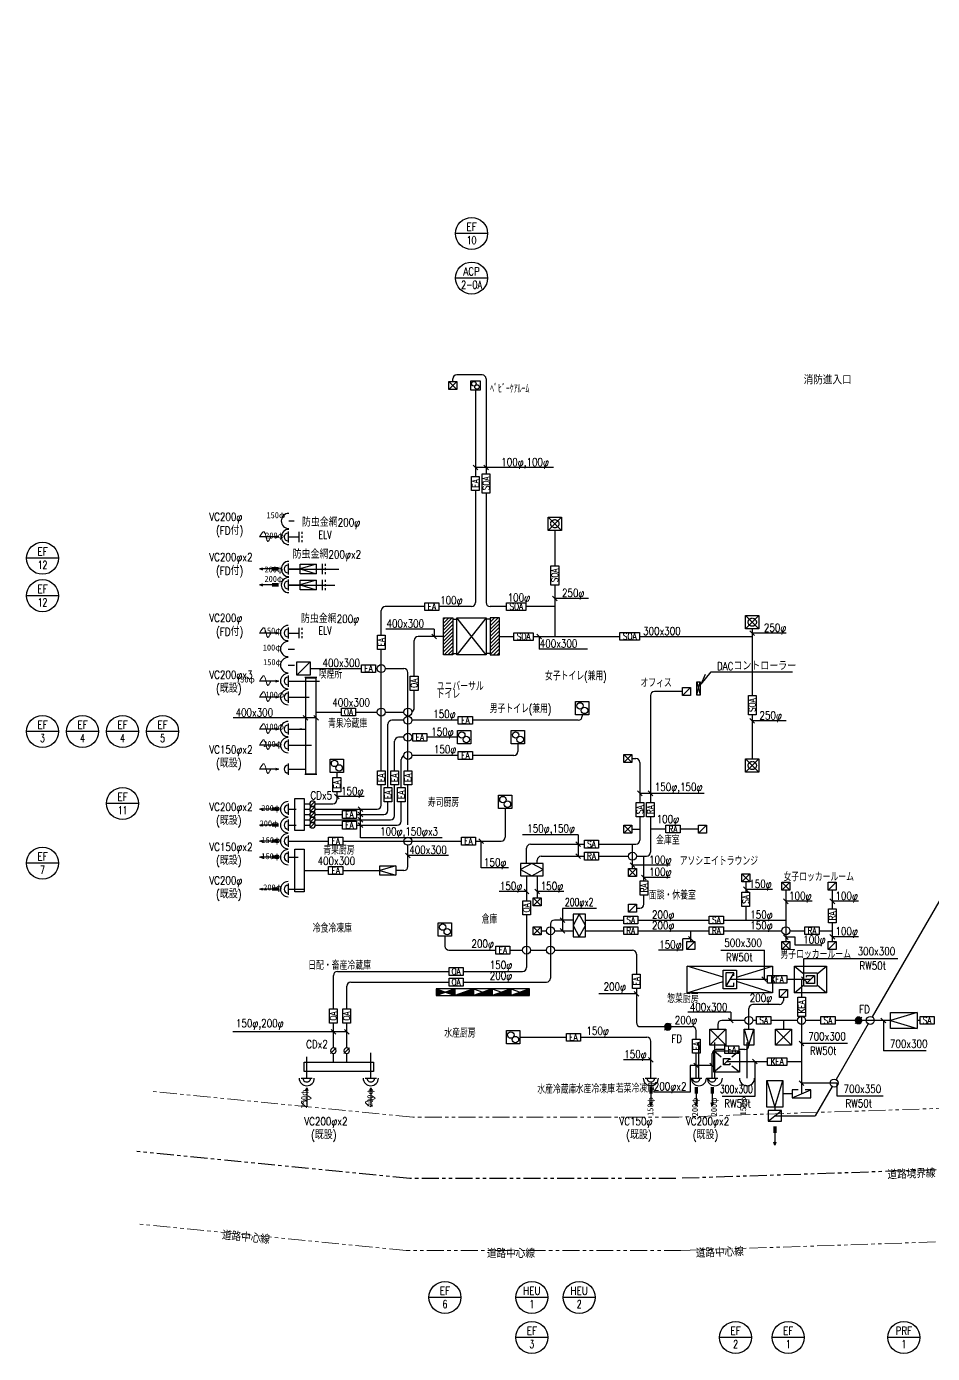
# Model space of a CAD drawing. Header units: millimetres. Extents: x 16327 to 175141, y 1745 to 56935.
# Drawn here: x 99997 to 133956, y 7206 to 56935 of the extents above; entities that cross this region are included whole.
import ezdxf
from ezdxf.enums import TextEntityAlignment as Align

# ---------------------------------------------------------------- set-up
doc = ezdxf.new("R2010")
doc.units = ezdxf.units.MM
doc.header["$LTSCALE"] = 0.2
doc.linetypes.add('DASHED', pattern=[19.05, 12.7, -6.35])
doc.linetypes.add('PHANTOM', pattern=[63.5, 31.75, -6.35, 6.35, -6.35, 6.35, -6.35])
doc.layers.get('Defpoints').update_dxf_attribs({"color": 5})
doc.layers.add('00_既設VC', color=191, linetype='Continuous', plot=False)
doc.layers.add('hojo', color=165, linetype='Continuous', plot=False)
for name, color, linetype in [('00_確認事項', 10, 'DASHED'), ('10機器､器具', 2, 'Continuous'), ('1_機器番号', 3, 'Continuous'), ('21OA(外気ダクト)', 4, 'Continuous'), ('22EA(排気ダクト)', 1, 'Continuous'), ('23SA(給気ダクト)', 4, 'Continuous'), ('24RA(還気ダクト)', 6, 'Continuous'), ('25SOA(空調外気）', 4, 'Continuous'), ('80特殊設備', 4, 'Continuous'), ('91引出線､表', 7, 'Continuous'), ('92設備記述', 3, 'Continuous'), ('93継手､その他', 2, 'Continuous'), ('94吹出､吸込', 3, 'Continuous'), ('A_境界線', 9, 'PHANTOM'), ('A_室名', 8, 'Continuous')]:
    doc.layers.add(name, color=color, linetype=linetype)
doc.styles.add('ROMANS', font='romans.shx', dxfattribs={"bigfont": 'bigfont.shx'})
doc.styles.get("Standard").update_dxf_attribs({"font": 'simplex.shx', "width": 0.8, "bigfont": 'extfont2.shx'})
doc.styles.add('STYLE1', font='MS Gothic.ttf')
pattern_1 = [(0, (-72500, -18575), (0, 3.175), [])]

# ---------------------------------------------------------------- blocks, each defined once
blk = doc.blocks.new('全熱交換機（HEU）小')
at = {"color": 0}
for points in [[(-192.5, -192.5), (192.5, -192.5), (192.5, 192.5), (-192.5, 192.5)], [(0, -192.5), (192.5, 0), (0, 192.5), (-192.5, 0), (0, -192.5)]]:
    blk.add_lwpolyline(points, close=True, dxfattribs=at)
blk = doc.blocks.new('MP-動力制御盤')
at = {"linetype": 'ByBlock'}
h = blk.add_hatch(dxfattribs=at)
h.set_pattern_fill('LINE', color=0, style=0)
h.set_pattern_definition(pattern_1)
h.paths.add_polyline_path([(-350, 250), (0, 125), (-350, 0)])
h = blk.add_hatch(dxfattribs=at)
h.set_pattern_fill('LINE', color=0, style=0)
h.set_pattern_definition(pattern_1)
h.paths.add_polyline_path([(350, 250), (0, 125), (350, 0)])
at = {"color": 0, "linetype": 'ByBlock'}
for p, q in [((-350, 250), (350, 0)), ((350, 250), (-350, 0))]:
    blk.add_line(p, q, dxfattribs=at)
blk.add_lwpolyline([(-350, 0), (350, 0), (350, 250), (-350, 250)], close=True, dxfattribs=at)
blk = doc.blocks.new('L-電灯分電盤')
at = {"linetype": 'ByBlock'}
h = blk.add_hatch(dxfattribs=at)
h.set_pattern_fill('LINE', color=0, style=0)
h.set_pattern_definition([(0, (-9550, -23375), (0, 3.175), [])])
h.paths.add_polyline_path([(350, 250), (-350, 0), (350, 0)])
at = {"color": 0, "linetype": 'ByBlock'}
for p, q in [((350, 250), (-350, 0)), ((350, 250), (-350, 250)), ((-350, 250), (-350, 0)), ((-350, 0), (350, 0)), ((350, 0), (350, 250))]:
    blk.add_line(p, q, dxfattribs=at)
blk = doc.blocks.new('B-電灯動力盤 A')
at = {"linetype": 'ByBlock'}
h = blk.add_hatch(dxfattribs=at)
h.set_pattern_fill('LINE', color=0, style=0)
h.set_pattern_definition([(0, (-9500, -23375), (0, 3.175), [])])
h.paths.add_polyline_path([(350, 250), (-350, 0), (350, 0)])
at = {"color": 0, "linetype": 'ByBlock', "lineweight": -2}
blk.add_line((-350, 250), (350, 0), dxfattribs=at)
at = {"color": 0, "linetype": 'ByBlock'}
for p, q in [((350, 250), (-350, 0)), ((350, 250), (-350, 250)), ((-350, 250), (-350, 0)), ((-350, 0), (350, 0)), ((350, 0), (350, 250))]:
    blk.add_line(p, q, dxfattribs=at)
blk = doc.blocks.new('FANA')
at = {"layer": '10機器､器具'}
blk.add_lwpolyline([(-250, -150), (-250, 150), (250, 150), (250, -150)], close=True, dxfattribs=at)
blk.add_lwpolyline([(-250, -150), (250, 0), (-250, 150)], dxfattribs=at)
blk = doc.blocks.new('換気扇A')
at = {"layer": '10機器､器具'}
blk.add_lwpolyline([(-250, 250), (250, 250), (250, -250), (-250, -250)], close=True, dxfattribs=at)
for centre in [(-85, 85), (85, -85)]:
    blk.add_circle(centre, 120, dxfattribs=at)
blk = doc.blocks.new('給気角ダクト')
at = {"layer": '23SA(給気ダクト)', "color": 2}
for p, q in [((300, 300), (-300, -300)), ((-300, 300), (300, -300))]:
    blk.add_line(p, q, dxfattribs=at)
blk.add_lwpolyline([(-300, -300), (-300, 300), (300, 300), (300, -300)], close=True, dxfattribs=at)
blk = doc.blocks.new('ベントキャップ')
at = {"layer": '10機器､器具'}
blk.add_line((0, -175), (0, 175), dxfattribs=at)
blk.add_arc((0, 0), 120, 270, 90, dxfattribs=at)
blk = doc.blocks.new('吸込B')
at = {"layer": '93継手､その他', "color": 3, "lineweight": 0}
blk.add_open_spline([(-594, 0), (-537, 93), (-397, 320), (-376, -278), (-275, -71), (-241, 0)], degree=3, knots=[0, 0, 0, 0, 223.065442, 546.62477, 715.44428, 715.44428, 715.44428, 715.44428], dxfattribs=at)
at = {"layer": '94吹出､吸込'}
for p, q in [((0, 0), (-594, 0)), ((-91, 33), (0, 0)), ((0, 0), (-91, -33))]:
    blk.add_line(p, q, dxfattribs=at)
blk = doc.blocks.new('吹出')
at = {"layer": '94吹出､吸込'}
for p, q in [((0, 32.998625), (192.5, 32.998625)), ((0, 0), (577.5, 0)), ((486.83415, 32.998625), (577.5, 0)), ((577.5, 0), (486.83415, -32.998625)), ((0, -32.998625), (192.5, -32.998625))]:
    blk.add_line(p, q, dxfattribs=at)
blk = doc.blocks.new('還・排気角ダクト')
at = {"layer": '24RA(還気ダクト)', "color": 2}
blk.add_line((300, 300), (-300, -300), dxfattribs=at)
blk.add_lwpolyline([(-300, -300), (-300, 300), (300, 300), (300, -300)], close=True, dxfattribs=at)
blk = doc.blocks.new('VCD')
at = {"layer": '10機器､器具', "linetype": 'Continuous'}
blk.add_line((-103, -103), (103, 103), dxfattribs=at)
blk.add_ellipse((0, 0), major_axis=(-72.9, 72.9), ratio=1, start_param=3.926991, end_param=10.210176, dxfattribs=at)
blk = doc.blocks.new('FD')
at = {"layer": '10機器､器具', "linetype": 'Continuous'}
for p, q in [((-103, -8), (8, 103)), ((-103, -103), (103, 103)), ((-101, 22), (-22, 101)), ((-99, -30), (30, 99)), ((-90, -50), (50, 90)), ((-79, -66), (66, 79)), ((-66, -79), (79, 66)), ((-50, -90), (90, 50)), ((-30, -99), (99, 30)), ((-8, -103), (103, 8)), ((22, -101), (101, -22))]:
    blk.add_line(p, q, dxfattribs=at)
blk.add_ellipse((0, 0), major_axis=(-72.9, 72.9), ratio=1, start_param=3.926991, end_param=10.210176, dxfattribs=at)
blk = doc.blocks.new('EA')
at = {"layer": 'hojo'}
blk.add_lwpolyline([(-265, 145), (265, 145), (265, -145), (-265, -145)], close=True, dxfattribs=at)
at = {"layer": '22EA(排気ダクト)', "color": 3, "width": 0.8}
blk.add_text('EA', height=250, dxfattribs=at).set_placement((0, -124), align=Align.CENTER)
blk = doc.blocks.new('OA')
at = {"layer": 'hojo'}
blk.add_lwpolyline([(-265, 145), (265, 145), (265, -145), (-265, -145)], close=True, dxfattribs=at)
at = {"layer": '21OA(外気ダクト)', "color": 3, "width": 0.8}
blk.add_text('OA', height=250, dxfattribs=at).set_placement((0, -121), align=Align.CENTER)
blk = doc.blocks.new('KEA')
at = {"layer": 'hojo'}
blk.add_lwpolyline([(-365, 145), (365, 145), (365, -145), (-365, -145)], close=True, dxfattribs=at)
at = {"layer": '22EA(排気ダクト)', "color": 3, "width": 0.8}
blk.add_text('KEA', height=250, dxfattribs=at).set_placement((4, -123), align=Align.CENTER)
blk = doc.blocks.new('SOA')
at = {"layer": 'hojo'}
blk.add_lwpolyline([(-369, 145), (361, 145), (361, -145), (-369, -145)], close=True, dxfattribs=at)
at = {"layer": '25SOA(空調外気）', "color": 3, "width": 0.8}
blk.add_text('SOA', height=250, dxfattribs=at).set_placement((0, -122), align=Align.CENTER)
blk = doc.blocks.new('RA')
at = {"layer": 'hojo'}
blk.add_lwpolyline([(-265, 145), (265, 145), (265, -145), (-265, -145)], close=True, dxfattribs=at)
at = {"layer": '24RA(還気ダクト)', "color": 3, "width": 0.8}
blk.add_text('RA', height=250, dxfattribs=at).set_placement((0, -123), align=Align.CENTER)
blk = doc.blocks.new('SA')
at = {"layer": 'hojo'}
blk.add_lwpolyline([(-265, 145), (265, 145), (265, -145), (-265, -145)], close=True, dxfattribs=at)
at = {"layer": '23SA(給気ダクト)', "color": 3, "width": 0.8}
blk.add_text('SA', height=250, dxfattribs=at).set_placement((0, -124), align=Align.CENTER)
blk = doc.blocks.new('SY55')
at = {"layer": '10機器､器具'}
for p, q in [((0, -192), (0, 192)), ((115, 115), (115, 192)), ((115, -38), (115, 38)), ((115, -192), (115, -115))]:
    blk.add_line(p, q, dxfattribs=at)

msp = doc.modelspace()

# ---------------------------------------------------------------- hatches: boundary and pattern name
at = {"layer": '10機器､器具', "linetype": 'Continuous'}
h = msp.add_hatch(dxfattribs=at)
h.set_pattern_fill('ANSI31', scale=30, angle=-180)
h.set_pattern_definition([(225, (398563.63, 21971.55), (67.35192, -67.35192), [])])
h.paths.add_polyline_path([(115980, 33389.67), (115630, 33389.67), (115630, 34769.67), (115980, 34769.67)])
h = msp.add_hatch(dxfattribs=at)
h.set_pattern_fill('ANSI31', scale=30, angle=-180)
h.set_pattern_definition([(225, (398663.63, 21971.55), (67.35192, -67.35192), [])])
h.paths.add_polyline_path([(117380, 33389.67), (117730, 33389.67), (117730, 34769.67), (117380, 34769.67)])

# ---------------------------------------------------------------- linework, layer by layer
at = {"layer": '00_既設VC'}
for p, q in [((109830, 38405), (110026.82, 38405)), ((109830, 37805), (110026.82, 37805)), ((109830, 36605), (111704.47, 36605)), ((109830, 36005), (111548.75, 36005)), ((109800, 34205), (110030.8, 34205)), ((109800, 33605), (110040.53, 33605)), ((109800, 33005), (110040.53, 33005)), ((109800, 32405), (110977.09, 32405)), ((109800, 31805), (110595.05, 31805)), ((110313.15, 30608.18), (110244.22, 30608.18)), ((109800, 30005), (110681.87, 30005)), ((109800, 27605), (110107.75, 27605)), ((109800, 27005), (110107.75, 27005)), ((109800, 26405), (110184.68, 26405)), ((109800, 25805), (110184.68, 25805)), ((109800, 24605), (110408.13, 24605)), ((112900, 17525), (112900, 18475)), ((123400, 17525), (123400, 18861.87)), ((125200, 17525), (125200, 18877.5)), ((125800, 17525), (125800, 18861.87)), ((127004.9, 17525), (127004.9, 18861.87)), ((110500, 17525), (110500, 18325.38))]:
    msp.add_line(p, q, dxfattribs=at)
for centre, start, end in [((109830, 38405), 90, 270), ((109830, 37805), 90, 270), ((109830, 36605), 90, 270), ((109830, 36005), 90, 270), ((109800, 34205), 90, 270), ((109800, 33605), 90, 270), ((109800, 33005), 90, 270), ((109800, 32405), 90, 270), ((109800, 31805), 90, 270), ((109800, 30608.18), 90, 270), ((109800, 30005), 90, 270), ((109800, 27605), 90, 270), ((109800, 27005), 90, 270), ((109800, 26405), 90, 270), ((109800, 25805), 90, 270), ((109800, 24605), 90, 270), ((110500, 17525), 180, 0), ((112900, 17525), 180, 0), ((123400, 17525), 180, 0), ((125200, 17525), 180, 0), ((125800, 17525), 180, 0), ((127004.9, 17525), 180, 0)]:
    msp.add_arc(centre, 284.96, start, end, dxfattribs=at)
at = {"layer": '10機器､器具', "linetype": 'Continuous'}
for p, q in [((115980, 34719.67), (116130, 34719.67)), ((117230, 33389.67), (116130, 34769.67)), ((117230, 34769.67), (116130, 33389.67)), ((117380, 34719.67), (117230, 34719.67)), ((115980, 33439.67), (116130, 33439.67)), ((117380, 33439.67), (117230, 33439.67))]:
    msp.add_line(p, q, dxfattribs=at)
at = {"layer": '10機器､器具'}
for p, q in [((125124.98, 31880.62), (125249.98, 32380.62)), ((125124.98, 32380.62), (125249.98, 31880.62)), ((126106.19, 21302.99), (124756.19, 21724.86)), ((126606.19, 21302.99), (127956.19, 21724.86)), ((128788.46, 21724.86), (129138.46, 21433.19)), ((129638.46, 21433.19), (129988.46, 21724.86)), ((124756.19, 20724.86), (126106.19, 21146.74)), ((127956.19, 20724.86), (126606.19, 21146.74)), ((128788.46, 20724.86), (129138.46, 21016.53)), ((129638.46, 21016.53), (129988.46, 20724.86)), ((126038.2, 18311.53), (125758.2, 18544.86)), ((126718.2, 18544.86), (126438.2, 18311.53)), ((126038.2, 17978.19), (125758.2, 17744.86)), ((126718.2, 17744.86), (126438.2, 17978.19))]:
    msp.add_line(p, q, dxfattribs=at)
at = {"layer": '10機器､器具', "linetype": 'Continuous'}
for points in [[(115980, 33389.67), (115630, 33389.67), (115630, 34769.67), (115980, 34769.67)], [(117230, 34769.67), (117230, 33389.67), (116130, 33389.67), (116130, 34769.67)], [(117380, 33389.67), (117730, 33389.67), (117730, 34769.67), (117380, 34769.67)], [(110399.86, 26805), (110049.86, 26805), (110049.86, 28005), (110399.86, 28005)], [(110399.86, 24505), (110049.86, 24505), (110049.86, 26105), (110399.86, 26105)], [(113000, 18124.86), (113000, 17774.86), (110400, 17774.86), (110400, 18124.86)]]:
    msp.add_lwpolyline(points, close=True, dxfattribs=at)
at = {"layer": '10機器､器具'}
for points in [[(125124.98, 32380.62), (125249.98, 32380.62), (125249.98, 31880.62), (125124.98, 31880.62)], [(124756.19, 21724.86), (127956.19, 21724.86), (127956.19, 20724.86), (124756.19, 20724.86)], [(128788.46, 21724.86), (129988.46, 21724.86), (129988.46, 20724.86), (128788.46, 20724.86)], [(126718.2, 17744.86), (125758.2, 17744.86), (125758.2, 18544.86), (126718.2, 18544.86)]]:
    msp.add_lwpolyline(points, close=True, dxfattribs=at)
at = {"layer": '1_機器番号'}
for p, q in [((117280, 49179.37), (116080, 49179.37)), ((117280, 47509.89), (116080, 47509.89)), ((101197.37, 37005.72), (99997.37, 37005.72)), ((101197.37, 35605.72), (99997.37, 35605.72)), ((101197.37, 30516.86), (99997.37, 30516.86)), ((102697.37, 30516.86), (101497.37, 30516.86)), ((104197.37, 30516.86), (102997.37, 30516.86)), ((105697.37, 30516.86), (104497.37, 30516.86)), ((104197.37, 27815.44), (102997.37, 27815.44)), ((101197.37, 25580.17), (99997.37, 25580.17)), ((116282.45, 9305.91), (115082.45, 9305.91)), ((119539.77, 9305.91), (118339.77, 9305.91)), ((121313.98, 9305.91), (120113.98, 9305.91)), ((119539.77, 7805.91), (118339.77, 7805.91)), ((127175.7, 7805.91), (125975.7, 7805.91)), ((129147.23, 7805.91), (127947.23, 7805.91)), ((133482, 7805.91), (132282, 7805.91))]:
    msp.add_line(p, q, dxfattribs=at)
for centre in [(116680, 49179.37), (116680, 47509.89), (100597.37, 37005.72), (100597.37, 35605.72), (100597.37, 30516.86), (102097.37, 30516.86), (103597.37, 30516.86), (105097.37, 30516.86), (103597.37, 27815.44), (100597.37, 25580.17), (115682.45, 9305.91), (118939.77, 9305.91), (120713.98, 9305.91), (118939.77, 7805.91), (126575.7, 7805.91), (128547.23, 7805.91), (132882, 7805.91)]:
    msp.add_circle(centre, 600, dxfattribs=at)
at = {"layer": '21OA(外気ダクト)'}
for p, q in [((109800.01, 37805.03), (110198.27, 37805.03)), ((109800.01, 34205), (110198.27, 34205)), ((114527.73, 32586.73), (114527.73, 33929.67)), ((115630, 34079.67), (114677.73, 34079.67)), ((109800.01, 32405.03), (110455.96, 32405.03)), ((110430.96, 32555.03), (110880.96, 32555.03)), ((110455.96, 32555.03), (110455.96, 32530.03)), ((110455.96, 32530.03), (110855.96, 32530.03)), ((110455.96, 32530.03), (110455.96, 28929.99)), ((110855.96, 32530.03), (110855.96, 32555.03)), ((110855.96, 28929.99), (110855.96, 32530.03)), ((114527.73, 31391.85), (114527.73, 32056.73)), ((109800.01, 31805.03), (110455.96, 31805.03)), ((110855.96, 31241.85), (111802.59, 31241.85)), ((112332.59, 31241.85), (113144.96, 31241.85)), ((113444.96, 31241.85), (114144.96, 31241.85)), ((109800.01, 30608.21), (110455.96, 30608.21)), ((109800.01, 30005.03), (110455.96, 30005.03)), ((109800.01, 29104.99), (110455.96, 29104.99)), ((110880.96, 28904.99), (110430.96, 28904.99)), ((110455.96, 28929.99), (110855.96, 28929.99)), ((110455.96, 28929.99), (110455.96, 28904.99)), ((110855.96, 28904.99), (110855.96, 28929.99)), ((118739.77, 25106.28), (118739.77, 24171.19)), ((118739.77, 23641.19), (118739.77, 21670.99)), ((120482.98, 23446.17), (119786.37, 23446.17)), ((119636.37, 23296.17), (119636.37, 21270.99)), ((111650, 21520.99), (115835.56, 21520.99)), ((116365.56, 21520.99), (118589.77, 21520.99)), ((111500, 20117.22), (111500, 21370.99)), ((112000, 20117.22), (112000, 20970.99)), ((112150, 21120.99), (115835.56, 21120.99)), ((116365.56, 21120.99), (119486.37, 21120.99)), ((111500, 18655.13), (111500, 19587.22)), ((112000, 18655.13), (112000, 19587.22)), ((111500, 18124.86), (111500, 18448.88)), ((112000, 18124.86), (112000, 18448.88))]:
    msp.add_line(p, q, dxfattribs=at)
at = {"layer": '21OA(外気ダクト)', "color": 2}
for p, q in [((126506.19, 21474.86), (126206.19, 21474.86)), ((126206.19, 21474.86), (126206.19, 20974.86)), ((126506.19, 21474.86), (126206.19, 20974.86)), ((126506.19, 21354.86), (126506.19, 21474.86)), ((126206.19, 20974.86), (126506.19, 20974.86)), ((126506.19, 20974.86), (126506.19, 21094.86)), ((129238.46, 21304.86), (129238.46, 21374.86)), ((129238.46, 21374.86), (129538.46, 21374.86)), ((129538.46, 21374.86), (129238.46, 21074.86)), ((129238.46, 21074.86), (129238.46, 21144.86)), ((129538.46, 21074.86), (129238.46, 21074.86)), ((129538.46, 21374.86), (129538.46, 21074.86)), ((126118.2, 18024.86), (126118.2, 18264.86)), ((126118.2, 18264.86), (126358.2, 18264.86)), ((126118.2, 18024.86), (126358.2, 18264.86)), ((126358.2, 18024.86), (126118.2, 18024.86)), ((126358.2, 18264.86), (126358.2, 18208.86)), ((126358.2, 18080.86), (126358.2, 18024.86)), ((128920.07, 17085.07), (128700.07, 17085.07)), ((128700.07, 17085.07), (128700.07, 16785.07)), ((128700.07, 16785.07), (129400.07, 17085.07)), ((129400.07, 17085.07), (129180.07, 17085.07)), ((129400.07, 16785.07), (129400.07, 17085.07)), ((128700.07, 16785.07), (129400.07, 16785.07))]:
    msp.add_line(p, q, dxfattribs=at)
at = {"layer": '21OA(外気ダクト)'}
for centre, start, end in [((114677.73, 33929.67), 90, 180), ((114377.73, 31391.85), 296.286778, 0), ((119786.37, 23296.17), 90, 180), ((111650, 21370.99), 90, 180), ((118589.77, 21670.99), 270, 0), ((112150, 20970.99), 90, 180), ((119486.37, 21270.99), 270, 0)]:
    msp.add_arc(centre, 150, start, end, dxfattribs=at)
at = {"layer": '22EA(排気ダクト)'}
for p, q in [((116825.06, 43312.43), (116825.06, 40076.09)), ((116825.06, 39546.09), (116825.06, 35346.15)), ((109800, 36605.72), (110249.57, 36605.72)), ((110849.57, 36605), (111081.26, 36605)), ((109800, 36005.72), (110249.57, 36005.72)), ((110849.57, 36005), (111081.26, 36005)), ((113294.96, 34122.03), (113294.96, 35046.15)), ((114927.25, 35196.15), (113444.96, 35196.15)), ((116675.06, 35196.15), (115457.25, 35196.15)), ((113294.96, 29046.28), (113294.96, 33592.03)), ((110634.7, 32873.49), (112553.62, 32873.49)), ((113083.62, 32873.49), (113144.96, 32873.49)), ((113444.96, 32873.49), (114144.96, 32873.49)), ((114294.96, 29046.28), (114294.96, 32723.49)), ((114144.96, 30938.11), (113694.96, 30938.11)), ((116182.12, 30938.11), (114444.96, 30938.11)), ((120677.66, 30938.11), (116712.12, 30938.11)), ((120827.66, 31139.26), (120827.66, 31088.11)), ((113544.96, 28410.28), (113544.96, 30788.11)), ((113794.96, 29046.28), (113794.96, 30149.56)), ((114144.96, 30299.56), (113944.96, 30299.56)), ((114476.79, 30299.56), (114444.96, 30299.56)), ((116146.81, 30299.56), (115006.79, 30299.56)), ((118415.99, 30049.56), (118415.99, 29766.98)), ((114044.96, 28410.28), (114044.96, 29466.98)), ((116182.12, 29616.98), (114444.96, 29616.98)), ((118265.99, 29616.98), (116712.12, 29616.98)), ((111629.48, 28984.39), (111629.48, 28788.44)), ((113294.96, 27755), (113294.96, 28516.28)), ((113794.96, 27355), (113794.96, 28516.28)), ((114294.96, 27016.48), (114294.96, 28516.28)), ((111629.48, 28258.44), (111629.48, 27955)), ((113544.96, 27555), (113544.96, 27880.28)), ((114044.96, 27155), (114044.96, 27880.28)), ((109800, 27605), (110049.86, 27605)), ((110399.86, 27805), (110612.96, 27805)), ((110399.86, 27605), (110612.96, 27605)), ((110399.86, 27405), (110612.96, 27405)), ((110819.21, 27805), (111479.48, 27805)), ((110819.21, 27605), (113144.96, 27605)), ((110819.21, 27405), (111837.41, 27405)), ((112367.41, 27405), (113394.96, 27405)), ((117938.67, 27627.8), (117938.67, 26555)), ((109800, 27005), (110049.86, 27005)), ((110399.86, 27205), (110612.96, 27205)), ((110399.86, 27005), (110612.96, 27005)), ((110819.21, 27205), (113644.96, 27205)), ((110819.21, 27005), (111837.41, 27005)), ((112367.41, 27005), (113894.96, 27005)), ((109800, 26405), (110049.86, 26405)), ((110049.86, 26405), (111322.23, 26405)), ((111852.23, 26405), (116297.15, 26405)), ((116827.15, 26405), (117788.67, 26405)), ((114294.96, 25455), (114294.96, 26255)), ((109800, 25805), (110049.86, 25805)), ((110399.86, 25305), (111322.23, 25305)), ((111852.23, 25305), (113237.08, 25305)), ((114144.96, 25305), (113837.08, 25305)), ((119139.77, 25106.28), (119139.77, 24281.9)), ((109800, 24605), (110049.86, 24605)), ((119289.77, 23046.17), (119486.37, 23046.17)), ((119786.37, 23046.17), (120482.99, 23046.17)), ((115682.45, 22849.86), (115682.45, 22470.99)), ((115832.45, 22320.99), (117588.7, 22320.99)), ((118118.7, 22320.99), (118589.77, 22320.99)), ((118889.77, 22320.99), (119486.37, 22320.99)), ((119786.37, 22320.99), (122707.78, 22320.99)), ((122857.78, 22170.99), (122857.78, 21417.43)), ((122857.78, 20887.43), (122857.78, 19603.86)), ((127768.05, 21224.86), (126356.19, 21224.86)), ((129388.46, 21224.86), (128498.05, 21224.86)), ((129050.07, 21224.86), (129050.07, 20558.86)), ((128370.76, 20546.52), (128370.76, 20439.06)), ((127075.7, 19358.09), (127075.7, 20139.06)), ((128220.76, 20289.06), (127225.7, 20289.06)), ((123007.78, 19453.86), (124952.33, 19453.86)), ((129050.07, 19828.86), (129050.07, 17202.62)), ((118486.83, 19053.86), (120233.92, 19053.86)), ((120763.92, 19053.86), (123252.33, 19053.86)), ((123402.33, 17525.01), (123402.33, 18903.86)), ((125102.33, 18988.47), (125102.33, 19303.86)), ((125102.33, 17525.01), (125102.33, 18458.47)), ((125700, 17525.01), (125700, 18444.2)), ((126172.79, 18592.33), (125850.09, 18592.33)), ((126925.79, 18592.33), (126702.79, 18592.33)), ((127075.7, 18758.09), (127075.7, 18737.04)), ((126238.2, 18144.86), (127768.05, 18144.86)), ((128498.05, 18144.86), (129050.07, 18144.86)), ((110500, 17525), (110500, 17774.86)), ((112900, 17525), (112900, 17774.86)), ((129050.07, 17520.42), (129050.07, 16935.07)), ((128700.07, 16935.07), (128347.23, 16935.07)), ((128047.23, 16435.07), (128047.23, 16306.72))]:
    msp.add_line(p, q, dxfattribs=at)
at = {"layer": '22EA(排気ダクト)', "color": 2}
msp.add_line((127797.23, 15906.72), (128297.23, 16306.72), dxfattribs=at)
msp.add_lwpolyline([(127797.23, 15906.72), (128297.23, 15906.72), (128297.23, 16306.72), (127797.23, 16306.72)], close=True, dxfattribs=at)
at = {"layer": '22EA(排気ダクト)'}
for centre, start, end in [((116675.06, 35346.15), 270, 0), ((113444.96, 35046.15), 90, 180), ((114144.96, 32723.49), 0, 90), ((113694.96, 30788.11), 90, 180), ((120677.66, 31088.11), 270, 0), ((113944.96, 30149.56), 90, 180), ((114194.96, 29466.98), 109.373743, 180), ((118265.99, 29766.98), 270, 0), ((111479.48, 27955), 270, 0), ((113144.96, 27755), 270, 0), ((113394.96, 27555), 270, 0), ((113644.96, 27355), 270, 0), ((113894.96, 27155), 270, 0), ((117788.67, 26555), 270, 0), ((114144.96, 25455), 270, 0), ((115832.45, 22470.99), 180, 270), ((122707.78, 22170.99), 0, 90), ((128220.76, 20439.06), 270, 0), ((127225.7, 20139.06), 90, 180), ((123007.78, 19603.86), 180, 270), ((124952.33, 19303.86), 0, 90), ((123252.33, 18903.86), 0, 90), ((125850.09, 18442.33), 90, 180), ((126925.79, 18742.33), 270, 0)]:
    msp.add_arc(centre, 150, start, end, dxfattribs=at)
at = {"layer": '23SA(給気ダクト)'}
for p, q in [((122684.96, 29506.22), (122834.96, 29506.22)), ((122984.96, 29356.22), (122984.96, 27848.88)), ((122684.96, 26856.44), (122984.96, 26856.44)), ((122984.96, 27318.88), (122984.96, 26442.18)), ((118739.77, 25568.28), (118739.77, 26142.18)), ((118889.77, 26292.18), (120908.77, 26292.18)), ((121438.77, 26292.18), (122834.96, 26292.18)), ((122710.52, 25385.8), (122710.52, 26292.18)), ((126957.74, 24884.57), (126957.74, 24488.01)), ((128463.38, 24574.37), (128463.38, 22639.12)), ((126957.74, 23958.01), (126957.74, 23446.17)), ((120944.69, 23446.17), (122381.12, 23446.17)), ((122911.12, 23446.17), (125591.57, 23446.17)), ((126121.57, 23446.17), (128463.38, 23446.17)), ((125907.05, 19539.5), (125907.05, 19358.09)), ((126925.7, 19689.5), (126057.05, 19689.5)), ((127365.59, 19689.5), (127225.7, 19689.5)), ((128900.07, 19689.5), (127895.59, 19689.5)), ((128370.76, 19689.5), (128370.76, 19358.09)), ((129772.6, 19689.5), (129200.07, 19689.5)), ((132382, 19689.5), (130302.6, 19689.5)), ((133493.38, 19689.5), (133382, 19689.5))]:
    msp.add_line(p, q, dxfattribs=at)
for centre, start, end in [((122834.96, 29356.22), 0, 90), ((122834.96, 26442.18), 270, 0), ((118889.77, 26142.18), 90, 180), ((126057.05, 19539.5), 90, 180)]:
    msp.add_arc(centre, 150, start, end, dxfattribs=at)
at = {"layer": '24RA(還気ダクト)'}
for p, q in [((123384.96, 31860.23), (123384.96, 27848.88)), ((124584.34, 32010.23), (123534.96, 32010.23)), ((123384.96, 27318.88), (123384.96, 25992.18)), ((123963.66, 26856.44), (123384.96, 26856.44)), ((125191.57, 26856.44), (124493.66, 26856.44)), ((119139.77, 25568.28), (119139.77, 25692.18)), ((119289.77, 25842.18), (120908.77, 25842.18)), ((121438.77, 25842.18), (122560.52, 25842.18)), ((122860.52, 25842.18), (123234.96, 25842.18)), ((123141.17, 24912.62), (123141.17, 25842.18)), ((123141.17, 24045.66), (123141.17, 24382.62)), ((130202.25, 24574.37), (130202.25, 23871.74)), ((122860.52, 23895.66), (122991.17, 23895.66)), ((120944.79, 23046.17), (122381.12, 23046.17)), ((122911.12, 23046.17), (125591.57, 23046.17)), ((124896.08, 22639.12), (124896.08, 23046.17)), ((126121.57, 23046.17), (128313.38, 23046.17)), ((128613.38, 23046.17), (129176.25, 23046.17)), ((129706.25, 23046.17), (130202.25, 23046.17)), ((130202.25, 23341.74), (130202.25, 22639.12))]:
    msp.add_line(p, q, dxfattribs=at)
for centre, start, end in [((123534.96, 31860.23), 90, 180), ((123234.96, 25992.18), 270, 0), ((119289.77, 25692.18), 90, 180), ((122991.17, 24045.66), 270, 0)]:
    msp.add_arc(centre, 150, start, end, dxfattribs=at)
at = {"layer": '25SOA(空調外気）'}
for p, q in [((117075.06, 43880.48), (116123.5, 43880.48)), ((115973.5, 43633.23), (115973.5, 43730.48)), ((117225.06, 43730.48), (117225.06, 40176.24)), ((117225.06, 39446.24), (117225.06, 35346.15)), ((119799.75, 38051.49), (119799.75, 36727.16)), ((119799.75, 35997.16), (119799.75, 34079.67)), ((117988.66, 35196.15), (117375.06, 35196.15)), ((119799.75, 35196.15), (118718.66, 35196.15)), ((127201.89, 34360.61), (127201.89, 31865.68)), ((117730, 34079.67), (118263.42, 34079.67)), ((118993.42, 34079.67), (122240.21, 34079.67)), ((122970.21, 34079.67), (127201.89, 34079.67)), ((127201.89, 31135.68), (127201.89, 29490.48))]:
    msp.add_line(p, q, dxfattribs=at)
at = {"layer": '25SOA(空調外気）', "color": 2, "linetype": 'DASHED'}
for centre in [(119799.75, 38301.49), (127201.89, 34610.61), (127201.89, 29240.48)]:
    msp.add_circle(centre, 154, dxfattribs=at)
at = {"layer": '25SOA(空調外気）'}
for centre, start, end in [((116123.5, 43730.48), 90, 180), ((117075.06, 43730.48), 0, 90), ((117375.06, 35346.15), 180, 270)]:
    msp.add_arc(centre, 150, start, end, dxfattribs=at)
at = {"layer": '91引出線､表'}
for p, q in [((116736.67, 40495.34), (116913.44, 40318.56)), ((119747.47, 40406.95), (116825.06, 40406.95)), ((117136.67, 40495.34), (117313.44, 40318.56)), ((119711.36, 35591.95), (119888.14, 35415.17)), ((121067.94, 35503.56), (119799.75, 35503.56)), ((115275.2, 34355.2), (113464.13, 34355.2)), ((115275.2, 34355.2), (115275.2, 34075.48)), ((115186.81, 34168.06), (115363.59, 33991.28)), ((119120.84, 34168.06), (119297.62, 33991.28)), ((119209.23, 34079.67), (119209.23, 33604.43)), ((127113.51, 34289.25), (127290.28, 34112.48)), ((128470.09, 34200.86), (127201.89, 34200.86)), ((121020.31, 33604.43), (119209.23, 33604.43)), ((125289.52, 32295.05), (125665.33, 32753.67)), ((125289.52, 32295.05), (125454.33, 32659.52)), ((125665.33, 32753.67), (128709.4, 32753.67)), ((110855.96, 31022.51), (107740.79, 31022.51)), ((110367.57, 31110.9), (110544.35, 30934.12)), ((110767.57, 31110.9), (110944.35, 30934.12)), ((127113.51, 31001.15), (127290.28, 30824.38)), ((128470.09, 30912.77), (127201.89, 30912.77)), ((111541.1, 28166.88), (111717.87, 27990.1)), ((112655.9, 28078.49), (111629.48, 28078.49)), ((122896.57, 28285.65), (123073.35, 28108.88)), ((125397.61, 28197.27), (122984.96, 28197.27)), ((123296.57, 28285.65), (123473.35, 28108.88)), ((136473.62, 28087.21), (131700.21, 19819.4)), ((112425.19, 27693.39), (112601.97, 27516.61)), ((112425.19, 27493.39), (112601.97, 27316.61)), ((112513.58, 26528.81), (112513.58, 27605)), ((112425.19, 27293.39), (112601.97, 27116.61)), ((112425.19, 27093.39), (112601.97, 26916.61)), ((115578.3, 26528.81), (112513.58, 26528.81)), ((116949.54, 26493.39), (117126.32, 26316.61)), ((117037.93, 25405.72), (117037.93, 26405)), ((120674.66, 26643.23), (118585.78, 26643.23)), ((120586.27, 26380.56), (120763.05, 26203.79)), ((120674.66, 26643.23), (120674.66, 25842.18)), ((114206.58, 25959.65), (114383.35, 25782.87)), ((115815.52, 25871.26), (114294.96, 25871.26)), ((115321.38, 25871.26), (114294.96, 25871.26)), ((120586.27, 25930.56), (120763.05, 25753.79)), ((118064.34, 25405.72), (117037.93, 25405.72)), ((122622.13, 25589.65), (122798.91, 25412.87)), ((124127.58, 25501.26), (122710.52, 25501.26)), ((123052.78, 25137.21), (123229.56, 24960.44)), ((124127.58, 25048.82), (123141.17, 25048.82)), ((118739.77, 24520.83), (117713.36, 24520.83)), ((118651.39, 24609.21), (118828.16, 24432.44)), ((119051.39, 24609.21), (119228.16, 24432.44)), ((120136.42, 24520.83), (119139.77, 24520.83)), ((126869.35, 24688.43), (127046.12, 24511.65)), ((127954.38, 24600.04), (126957.74, 24600.04)), ((120087.12, 23883.48), (120087.12, 23046.17)), ((121362.73, 23883.48), (120087.12, 23883.48)), ((128374.99, 24239.2), (128551.77, 24062.42)), ((129449.79, 24150.81), (128463.38, 24150.81)), ((130113.86, 24239.2), (130290.63, 24062.42)), ((131188.66, 24150.81), (130202.25, 24150.81)), ((119998.74, 23534.55), (120175.51, 23357.78)), ((119998.74, 23134.55), (120175.51, 22957.78)), ((128374.99, 22898.38), (128551.77, 22721.6)), ((130113.86, 22912.59), (130290.63, 22735.82)), ((124896.08, 22740.68), (124600.26, 22740.68)), ((124600.26, 22323.36), (124600.26, 22740.68)), ((124807.69, 22829.07), (124984.47, 22652.29)), ((128811.44, 22809.99), (128463.38, 22809.99)), ((128811.44, 22512.38), (128811.44, 22809.99)), ((129797.85, 22512.38), (128811.44, 22512.38)), ((131188.66, 22824.2), (130202.25, 22824.2)), ((124600.26, 22323.36), (123685.17, 22323.36)), ((126026.56, 22323.36), (127657.73, 22323.36)), ((127657.73, 21224.86), (127657.73, 22323.36)), ((129140.3, 21224.86), (129140.3, 22008.38)), ((129140.3, 22008.38), (132656.35, 22008.38)), ((127560.54, 21322.05), (127737.32, 21145.27)), ((129043.11, 21322.05), (129219.89, 21145.27)), ((122857.78, 20682.93), (121445.44, 20682.93)), ((122769.4, 20771.32), (122946.17, 20594.54)), ((126394.09, 19997.64), (124786.35, 19997.64)), ((126394.09, 19997.64), (126394.09, 19689.5)), ((126305.71, 19777.89), (126482.48, 19601.11)), ((131550.21, 19559.6), (130344.15, 17470.62)), ((132026.11, 19777.89), (132202.89, 19601.11)), ((132114.5, 19689.5), (132114.5, 18541.57)), ((112000, 19260.84), (107729.62, 19260.84)), ((111411.61, 19349.23), (111588.39, 19172.45)), ((111911.61, 19349.23), (112088.39, 19172.45)), ((128961.68, 18906.35), (129138.46, 18729.58)), ((130773.72, 18817.96), (129050.07, 18817.96)), ((133722.25, 18541.57), (132114.5, 18541.57)), ((123402.33, 18214.44), (122375.91, 18214.44)), ((123313.94, 18302.82), (123490.72, 18126.05)), ((125700, 17998.51), (124874.61, 17998.51)), ((124874.61, 17998.51), (124874.61, 16995.99)), ((125013.94, 18086.9), (125190.72, 17910.12)), ((125611.61, 18086.9), (125788.39, 17910.12)), ((127213.3, 18240.21), (127390.07, 18063.44)), ((127310.48, 16844.39), (127310.48, 18144.86)), ((128961.68, 17429.11), (129138.46, 17252.33)), ((124874.61, 16995.99), (123496.26, 16995.99)), ((130379.82, 17340.72), (129050.07, 17340.72)), ((130194.15, 17210.82), (129556.71, 16106.72)), ((130379.82, 16848.04), (130379.82, 17340.72)), ((126066.88, 16844.39), (127310.48, 16844.39)), ((132103.46, 16848.04), (130379.82, 16848.04)), ((128047.23, 16106.72), (129556.71, 16106.72))]:
    msp.add_line(p, q, dxfattribs=at)
at = {"layer": 'A_境界線', "lineweight": 25, "ltscale": 100}
msp.add_line((160749.7, 14974.88), (124487.66, 13766.87), dxfattribs=at)
at = {"layer": 'A_境界線', "lineweight": 13, "ltscale": 100}
for points in [[(159844.05, 56935.09), (165807.83, 12441.9), (124533.24, 11066.88), (114230.12, 11063.67), (104132.92, 12063.2)], [(154888.37, 56270.85), (160117.96, 17255.13), (124449.2, 16066.86), (114476.22, 16063.75), (104625.47, 17038.88)]]:
    msp.add_lwpolyline(points, dxfattribs=at)
at = {"layer": 'A_境界線', "lineweight": 25, "ltscale": 100}
msp.add_lwpolyline([(124337.66, 13766.83), (114363.12, 13763.73), (104132.92, 14776.41)], dxfattribs=at)
at = {"layer": 'hojo'}
for points in [[(126106.19, 21574.86), (126606.19, 21574.86), (126606.19, 20874.86), (126106.19, 20874.86)], [(129138.46, 21474.86), (129638.46, 21474.86), (129638.46, 20974.86), (129138.46, 20974.86)]]:
    msp.add_lwpolyline(points, close=True, dxfattribs=at)
for centre in [(113294.96, 32873.49), (113294.96, 31241.85), (114294.96, 31241.85), (114294.96, 30938.11), (114294.96, 30299.56), (114294.96, 29616.98), (114294.96, 26405), (122710.52, 25842.18), (119636.37, 23046.17), (128463.38, 23046.17), (118739.77, 22320.99), (119636.37, 22320.99), (127075.7, 19689.5), (129050.07, 19689.5), (131625.21, 19689.5), (130269.15, 17340.72)]:
    msp.add_circle(centre, 150, dxfattribs=at)

# ---------------------------------------------------------------- block references
at = {"color": 1, "linetype": 'ByBlock', "lineweight": -2, "xscale": 1.2, "yscale": 1.2, "zscale": 1.2}
for p in [(109441.31, 37805.07), (109441.31, 34205.04), (109441.31, 32405.07), (109441.31, 31805.07), (109441.31, 30608.24), (109441.31, 30005.07), (109441.31, 29105.02)]:
    msp.add_blockref('吸込B', p, dxfattribs=at)
at = {"color": 0, "linetype": 'ByBlock', "lineweight": -2, "xscale": 1.2, "yscale": 1.2, "zscale": 1.2, "rotation": 180}
for p in [(110549.57, 36605.72), (110549.57, 36005.72), (113537.08, 25305)]:
    msp.add_blockref('FANA', p, dxfattribs=at)
for p in [(110716.08, 27805), (110716.08, 27605), (110716.08, 27405), (110716.08, 27205), (110716.08, 27005), (111500, 18552), (112000, 18552)]:
    msp.add_blockref('VCD', p)
at = {"xscale": 1.2, "yscale": 1.2, "zscale": 1.2}
for p in [(124038.22, 19445.69), (131182.29, 19689.5)]:
    msp.add_blockref('FD', p, dxfattribs=at)
at = {"color": 1, "linetype": 'ByBlock', "lineweight": -2, "xscale": 1.2, "yscale": 1.2, "zscale": 1.2, "rotation": 89.99999999999999}
for p in [(110499.96, 17166.3), (112899.96, 17166.3)]:
    msp.add_blockref('吸込B', p, dxfattribs=at)
at = {"layer": '00_確認事項', "xscale": 0.7, "yscale": 0.7, "zscale": 0.7}
msp.add_blockref('換気扇A', (116825.06, 43487.43), dxfattribs=at)
at = {"layer": '00_確認事項'}
for p in [(120827.66, 31389.26), (116396.81, 30299.56), (118415.99, 30299.56), (111629.48, 29234.39), (117938.67, 27877.8), (115682.45, 23099.86), (118236.83, 19053.86)]:
    msp.add_blockref('換気扇A', p, dxfattribs=at)
at = {"layer": '10機器､器具', "xscale": 1.2, "yscale": 1.2, "zscale": 1.2}
for p, rotation in [((109800.01, 37805.03), 180), ((109800, 36605.72), 179.9999999999999), ((109800, 36005.72), 179.9999999999999), ((109800.01, 34205), 180), ((109800.01, 32405.03), 180), ((109800.01, 31805.03), 180), ((109800.01, 30608.21), 180), ((109800.01, 30005.03), 180), ((109800.01, 29104.99), 180), ((109800, 27605), 179.9999999999999), ((109800, 27005), 179.9999999999999), ((109800, 26405), 179.9999999999999), ((109800, 25805), 179.9999999999999), ((109800, 24605), 179.9999999999999), ((110500, 17525), 269.9999999999999), ((112900, 17525), 269.9999999999999), ((123402.33, 17525.01), 269.9999999999999), ((125102.33, 17525.01), 269.9999999999999), ((125700, 17525.01), 269.9999999999999)]:
    msp.add_blockref('ベントキャップ', p, dxfattribs=dict(at, rotation=rotation))
at = {"layer": '10機器､器具', "xscale": 1.2, "yscale": 2.2, "rotation": 90}
msp.add_blockref('全熱交換機（HEU）小', (118939.77, 25337.28), dxfattribs=at)
at = {"layer": '10機器､器具', "xscale": 1.2, "yscale": 2.2}
msp.add_blockref('全熱交換機（HEU）小', (120713.98, 23246.17), dxfattribs=at)
at = {"layer": '10機器､器具', "color": 0, "linetype": 'ByBlock', "lineweight": -2}
for p, xscale, yscale, zscale, rotation in [((132882, 19689.5), 2, 2, 2, 180), ((127075.7, 19058.09), 1.2, 1.2, 1.2, 270), ((128047.23, 16935.07), 2, 2, 2, 270)]:
    msp.add_blockref('FANA', p, dxfattribs=dict(at, xscale=xscale, yscale=yscale, zscale=zscale, rotation=rotation))
at = {"layer": '21OA(外気ダクト)', "rotation": 90}
for p in [(114527.73, 32321.73), (118739.77, 23906.19), (111500, 19852.22), (112000, 19852.22)]:
    msp.add_blockref('OA', p, dxfattribs=at)
at = {"layer": '21OA(外気ダクト)'}
for p in [(112067.59, 31241.85), (116100.56, 21520.99), (116100.56, 21120.99)]:
    msp.add_blockref('OA', p, dxfattribs=at)
at = {"layer": '22EA(排気ダクト)', "rotation": 90}
for p in [(116825.06, 39811.24), (113294.96, 33857.18), (113294.96, 28781.43), (113794.96, 28781.43), (114294.96, 28781.43), (111629.48, 28523.59), (113544.96, 28145.43), (114044.96, 28145.43), (122857.78, 21152.58), (125102.33, 18723.62)]:
    msp.add_blockref('EA', p, dxfattribs=at)
at = {"layer": '22EA(排気ダクト)'}
for p in [(115192.4, 35196.15), (112818.77, 32873.49), (116447.28, 30938.11), (114741.95, 30299.56), (116447.28, 29616.98), (112102.56, 27405), (112102.56, 27005), (111587.38, 26405), (116562.3, 26405), (111587.38, 25305), (117853.85, 22320.99), (120499.07, 19053.86), (126437.94, 18592.33)]:
    msp.add_blockref('EA', p, dxfattribs=at)
at = {"layer": '22EA(排気ダクト)', "xscale": 0.5, "yscale": 0.5, "zscale": 0.5}
for p in [(119139.77, 24131.9), (119139.77, 23046.17)]:
    msp.add_blockref('給気角ダクト', p, dxfattribs=at)
at = {"layer": '23SA(給気ダクト)', "rotation": 90}
for p in [(122992.85, 27583.88), (126957.74, 24223.01)]:
    msp.add_blockref('SA', p, dxfattribs=at)
at = {"layer": '23SA(給気ダクト)'}
for name, p in [('SA', (121173.77, 26292.18)), ('SA', (122646.12, 23446.17)), ('SA', (125856.57, 23446.17)), ('SA', (127630.59, 19689.5)), ('SA', (130037.6, 19689.5)), ('SA', (133758.38, 19689.5)), ('給気角ダクト', (125907.05, 19058.09)), ('給気角ダクト', (128370.76, 19058.09))]:
    msp.add_blockref(name, p, dxfattribs=at)
at = {"layer": '24RA(還気ダクト)'}
for p, xscale, yscale, zscale in [((110384.7, 32873.49), 0.8333333333333333, 0.8333333333333333, 0.8333333333333333), ((124734.34, 32010.23), 0.4999999999999999, 0.4999999999999999, 0.4999999999999999), ((125341.57, 26856.44), 0.4999999999999999, 0.4999999999999999, 0.4999999999999999), ((130202.25, 24724.37), 0.4999999999999999, 0.4999999999999999, 0.4999999999999999), ((122710.52, 23895.66), 0.4999999999999999, 0.4999999999999999, 0.4999999999999999), ((124896.08, 22489.12), 0.4999999999999999, 0.4999999999999999, 0.4999999999999999), ((130202.25, 22489.12), 0.4999999999999999, 0.4999999999999999, 0.4999999999999999), ((128370.76, 20696.52), 0.4999999999999999, 0.4999999999999999, 0.4999999999999999)]:
    msp.add_blockref('還・排気角ダクト', p, dxfattribs=dict(at, xscale=xscale, yscale=yscale, zscale=zscale))
at = {"layer": '24RA(還気ダクト)', "rotation": 90}
for p in [(123384.96, 27583.88), (123141.17, 24647.62), (130202.25, 23606.74)]:
    msp.add_blockref('RA', p, dxfattribs=at)
at = {"layer": '24RA(還気ダクト)'}
for p in [(124228.66, 26856.44), (121173.77, 25842.18), (122646.12, 23046.17), (125856.57, 23046.17), (129441.25, 23046.17)]:
    msp.add_blockref('RA', p, dxfattribs=at)
at = {"layer": '25SOA(空調外気）'}
for p, xscale, yscale, zscale in [((115973.5, 43483.23), 0.5, 0.5, 0.5), ((119799.75, 38301.49), 0.8333333333333333, 0.8333333333333333, 0.8333333333333333), ((127201.89, 34610.61), 0.8333333333333333, 0.8333333333333333, 0.8333333333333333), ((122534.96, 29506.22), 0.5, 0.5, 0.5), ((127201.89, 29240.48), 0.8333333333333333, 0.8333333333333333, 0.8333333333333333), ((122534.96, 26856.44), 0.5, 0.5, 0.5), ((122710.52, 25235.8), 0.5, 0.5, 0.5), ((126957.74, 25034.57), 0.5, 0.5, 0.5), ((128463.38, 24724.37), 0.5, 0.5, 0.5), ((128463.38, 22489.12), 0.5, 0.5, 0.5)]:
    msp.add_blockref('給気角ダクト', p, dxfattribs=dict(at, xscale=xscale, yscale=yscale, zscale=zscale))
at = {"layer": '25SOA(空調外気）', "rotation": 90}
for p in [(117225.06, 39815.23), (119799.75, 36366.15), (127201.89, 31504.67)]:
    msp.add_blockref('SOA', p, dxfattribs=at)
at = {"layer": '25SOA(空調外気）'}
for p in [(118357.65, 35196.15), (118632.41, 34070.55), (122609.19, 34079.67)]:
    msp.add_blockref('SOA', p, dxfattribs=at)
at = {"layer": '80特殊設備'}
for p in [(128133.05, 21224.86), (128133.05, 18144.86)]:
    msp.add_blockref('KEA', p, dxfattribs=at)
at = {"layer": '80特殊設備', "rotation": 89.99999999999079}
msp.add_blockref('KEA', (129050.07, 20193.86), dxfattribs=at)
at = {"layer": '93継手､その他', "xscale": -1, "rotation": 180}
for p in [(110198.27, 37805.03), (111081.26, 36605), (111081.26, 36005), (110198.27, 34205)]:
    msp.add_blockref('SY55', p, dxfattribs=at)
at = {"layer": '94吹出､吸込', "xscale": 1.2, "yscale": 1.2, "zscale": 1.2}
for p, rotation in [((109441.31, 36605.66), 180), ((109441.31, 36005.66), 180), ((109441.31, 27604.94), 180), ((109441.31, 27004.94), 180), ((109441.31, 26404.94), 180), ((109441.31, 25804.94), 180), ((109441.31, 24604.94), 180), ((123402.36, 17181.01), 270), ((125102.36, 17181.01), 270), ((125700.03, 17181.01), 270), ((128047.23, 15706.72), 270)]:
    msp.add_blockref('吹出', p, dxfattribs=dict(at, rotation=rotation))
at = {"layer": 'Defpoints', "linetype": 'Continuous', "lineweight": 0}
msp.add_blockref('MP-動力制御盤', (115698.53, 20625.12), dxfattribs=at)
at = {"layer": 'Defpoints', "linetype": 'ByBlock', "lineweight": -2}
msp.add_blockref('L-電灯分電盤', (116398.53, 20625.12), dxfattribs=at)
at = {"layer": 'Defpoints', "linetype": 'Continuous'}
for p in [(117098.53, 20625.12), (117798.53, 20625.12), (118498.53, 20625.12)]:
    msp.add_blockref('B-電灯動力盤 A', p, dxfattribs=at)

# ---------------------------------------------------------------- texts
at = {"layer": '00_既設VC', "style": 'STYLE1', "width": 1.015267}
for s, p in [('150φ', (108991.35, 38441.66)), ('200φ', (108943.03, 37681.18)), ('200φ', (108916.78, 36408.01)), ('200φ', (108916.78, 36053.29)), ('150φ', (108853.5, 34115.33)), ('100φ', (108853.5, 33481.74)), ('150φ', (108864.24, 32934.06)), ('150φ', (107850.49, 32284.36)), ('100φ', (108950.15, 31715.2)), ('100φ', (108944.78, 30517.82)), ('200φ', (108869.61, 29868.12)), ('200φ', (108798.48, 27466.78)), ('200φ', (108734.59, 26891.8)), ('150φ', (108805.58, 26267.13)), ('150φ', (108798.48, 25663.76)), ('200φ', (108869.46, 24492.5))]:
    msp.add_text(s, height=225.564, dxfattribs=at).set_placement(p, align=Align.BOTTOM_LEFT)
for s, p in [('250φ', (110580.21, 16391.31)), ('200φ', (113058, 16439.84)), ('150φ', (123561.28, 16108.36)), ('200φ', (125233.48, 16095.31)), ('200φ', (125946.53, 16095.31)), ('150φ', (127040.09, 16127.62))]:
    msp.add_text(s, height=225.564, rotation=90, dxfattribs=at).set_placement(p, align=Align.BOTTOM_LEFT)
at = {"layer": '1_機器番号'}
for s, width, p in [('EF', 0.8, (116680, 49429.37)), ('10', 0.7, (116680, 48929.37)), ('ACP', 0.8, (116680, 47759.89)), ('2-OA', 0.7, (116680, 47259.89)), ('EF', 0.8, (100597.37, 37255.72)), ('12', 0.7, (100597.37, 36755.72)), ('EF', 0.8, (100597.37, 35855.72)), ('12', 0.7, (100597.37, 35355.72)), ('EF', 0.8, (100597.37, 30766.86)), ('EF', 0.8, (102097.37, 30766.86)), ('EF', 0.8, (103597.37, 30766.86)), ('EF', 0.8, (105097.37, 30766.86)), ('3', 0.7, (100597.37, 30266.86)), ('4', 0.7, (102097.37, 30266.86)), ('4', 0.7, (103597.37, 30266.86)), ('5', 0.7, (105097.37, 30266.86)), ('EF', 0.8, (103597.37, 28065.44)), ('11', 0.7, (103597.37, 27565.44)), ('EF', 0.8, (100597.37, 25830.17)), ('7', 0.7, (100597.37, 25330.17)), ('EF', 0.8, (115682.45, 9555.91)), ('HEU', 0.8, (118939.77, 9555.91)), ('HEU', 0.8, (120713.98, 9555.91)), ('6', 0.7, (115682.45, 9055.91)), ('1', 0.7, (118939.77, 9055.91)), ('2', 0.7, (120713.98, 9055.91)), ('EF', 0.8, (118939.77, 8055.91)), ('EF', 0.8, (126575.7, 8055.91)), ('EF', 0.8, (128547.23, 8055.91)), ('PRF', 0.8, (132882, 8055.91)), ('3', 0.7, (118939.77, 7555.91)), ('2', 0.7, (126575.7, 7555.91)), ('1', 0.7, (128547.23, 7555.91)), ('1', 0.7, (132882, 7555.91))]:
    msp.add_text(s, height=300, dxfattribs=dict(at, width=width)).set_placement(p, align=Align.MIDDLE_CENTER)
at = {"layer": '92設備記述', "width": 0.8}
for s, p in [('100φ,100φ', (117793.3, 40462.06)), ('VC200φ', (106845.92, 38412.27)), ('防虫金網200φ', (110317.97, 38198.87)), ('(FD付)', (107100.03, 37895.72)), ('防虫金網200φx2', (109970.67, 37000.77)), ('VC200φx2', (106845.92, 36903.17)), ('(FD付)', (107100.03, 36386.62)), ('250φ', (120068.58, 35558.67)), ('100φ', (115502.18, 35285.13)), ('100φ', (118032.3, 35385.66)), ('VC200φ', (106845.92, 34621.2)), ('防虫金網200φ', (110281.14, 34583.35)), ('(FD付)', (107100.03, 34104.65)), ('400x300', (113490.49, 34410.3)), ('250φ', (127636.82, 34255.97)), ('400x300', (119235.59, 33659.54)), ('400x300', (111090.03, 32935.32)), ('DACコントローラー', (125877.42, 32816.31)), ('VC200φx3', (106845.92, 32490.45)), ('(既設)', (107100.03, 31973.9)), ('400x300', (107831.63, 31077.62)), ('400x300', (111460.42, 31452.56)), ('150φ', (115241.68, 31021.76)), ('250φ', (127470.73, 30967.87)), ('150φ', (115169.36, 30354.67)), ('VC150φx2', (106845.92, 29686.89)), ('150φ', (115266.92, 29700.63)), ('(既設)', (107100.03, 29170.34)), ('150φ', (111785.89, 28133.6)), ('CDx5', (110639.27, 27972.54)), ('VC200φx2', (106845.92, 27537.49)), ('(既設)', (107100.03, 27020.94)), ('VC150φx2', (106845.92, 26041.66)), ('(既設)', (107100.03, 25525.11)), ('400x300', (114341.86, 25926.36)), ('400x300', (110905.7, 25516.94)), ('150φ', (117144.17, 25460.82)), ('100φ', (123332.31, 25556.36)), ('100φ', (123332.31, 25103.93)), ('VC200φ', (106845.92, 24782.5)), ('150φ', (117740.41, 24575.93)), ('150φ', (119271.36, 24575.93)), ('150φ', (127089.32, 24655.15)), ('(既設)', (107100.03, 24265.95)), ('100φ', (128580.07, 24205.92)), ('100φ', (130318.94, 24205.92)), ('200φ', (123441.3, 23501.27)), ('200φ', (123441.3, 23101.27)), ('150φ', (127126.2, 23501.27)), ('150φ', (127126.2, 23101.27)), ('100φ', (130318.94, 22879.31)), ('150φ', (123712.23, 22378.47)), ('100φ', (129111.25, 22567.49)), ('RW50t', (126217.96, 21905.07)), ('RW50t', (131216.58, 21590.09)), ('FD', (131206.81, 19954.47)), ('CDx2', (110478.51, 18645.61)), ('FD', (124167.78, 18851.83)), ('150φ', (122402.97, 18269.54)), ('RW50t', (129362.58, 18399.68)), ('200φx2', (123510.21, 17065.92)), ('RW50t', (126151.78, 16426.1)), ('RW50t', (130692.32, 16429.75)), ('VC200φx2', (110406.38, 15756.45)), ('VC150φ', (122217.96, 15756.45)), ('VC200φx2', (124713.15, 15756.45)), ('(既設)', (110660.5, 15239.9)), ('(既設)', (122472.08, 15239.9)), ('(既設)', (124967.27, 15239.9))]:
    msp.add_text(s, height=300, dxfattribs=at).set_placement(p)
at = {"layer": '92設備記述'}
for s, width, p in [('300x300', 0.8, (123813.94, 34279.98)), ('150φ,150φ', 0.8, (124441.67, 28387.78)), ('100φ', 0.8, (124040.13, 27185.79)), ('100φ,150φx3', 0.8, (114335.91, 26718.46)), ('150φ,150φ', 0.8, (119660.16, 26833.74)), ('200φx2', 0.7, (120714.67, 24073.99)), ('200φ', 0.8, (117097.58, 22514.4)), ('500x300', 0.8, (126856.99, 22595.15)), ('300x300', 0.8, (131855.61, 22280.17)), ('150φ', 0.8, (117783.15, 21714.4)), ('200φ', 0.8, (117783.15, 21314.4)), ('200φ', 0.8, (122050.93, 20903.05)), ('200φ', 0.8, (127527.62, 20482.46)), ('400x300', 0.8, (125564.95, 20188.16)), ('150φ,200φ', 0.8, (108742.39, 19531.79)), ('150φ', 0.8, (121406.62, 19247.26)), ('200φ', 0.8, (124717.29, 19647.26)), ('700x300', 0.8, (130001.61, 19089.75)), ('700x300', 0.8, (133066.04, 18813.36)), ('300x300', 0.7, (126604.33, 17116.18)), ('700x350', 0.8, (131331.36, 17119.83))]:
    msp.add_text(s, height=300, dxfattribs=dict(at, width=width)).set_placement(p, align=Align.MIDDLE)
at = {"layer": 'A_境界線'}
for s, rotation, p in [('道路境界線 ', 2.063881, (132272.9, 13739.5)), ('道路中心線', 354.317882, (107310.96, 11485.5)), ('道路中心線', 2.0639, (125090.04, 10798.48))]:
    msp.add_text(s, height=300, rotation=rotation, dxfattribs=at).set_placement(p)
msp.add_text('道路中心線', height=300, dxfattribs=at).set_placement((117256.35, 10788.93))
at = {"layer": 'A_室名', "style": 'ROMANS'}
msp.add_text('消防進入口', height=300, dxfattribs=at).set_placement((129127.31, 43530.52))
at = {"layer": 'A_室名', "width": 0.7}
for s, p in [('ﾍﾞﾋﾞｰｹｱﾙｰﾑ', (117377.57, 43197.63)), ('ELV', (110943.52, 37735.66)), ('ELV', (110943.52, 34147.9)), ('喫煙所', (110947.69, 32502.23)), ('ユニバーサル', (115371.98, 32047)), ('女子トイレ(兼用)', (119430.9, 32436.7)), ('オフィス', (123010.62, 32178.18)), ('トイレ', (115371.98, 31755)), ('男子トイレ(兼用)', (117357.76, 31210.82)), ('青果冷蔵庫', (111297.28, 30653.42)), ('寿司厨房', (115041.27, 27695.49)), ('金庫室', (123597, 26284.99)), ('青果厨房', (111118.97, 25906.94)), ('アソシエイトラウンジ', (124479.27, 25501.27)), ('面談・休養室', (123321.84, 24222.07)), ('倉庫', (117059.28, 23319.08)), ('冷食冷凍庫', (110723.01, 22980.11)), ('日配・畜産冷蔵庫', (110554.19, 21588.46)), ('惣菜厨房', (124013.3, 20341.12, -800)), ('水産厨房', (115656.47, 19051.94)), ('水産冷蔵庫', (119140.31, 16944.93)), ('水産冷凍庫', (120583, 16961.14)), ('若菜冷凍庫', (122087.43, 16979.14))]:
    msp.add_text(s, height=300, dxfattribs=at).set_placement(p)
for s, p in [('女子ロッカールーム', (128370.51, 24907.9)), ('男子ロッカールーム', (128256.39, 22005.2))]:
    msp.add_text(s, height=300, rotation=0.000303, dxfattribs=at).set_placement(p)

doc.saveas('drawing.dxf')
